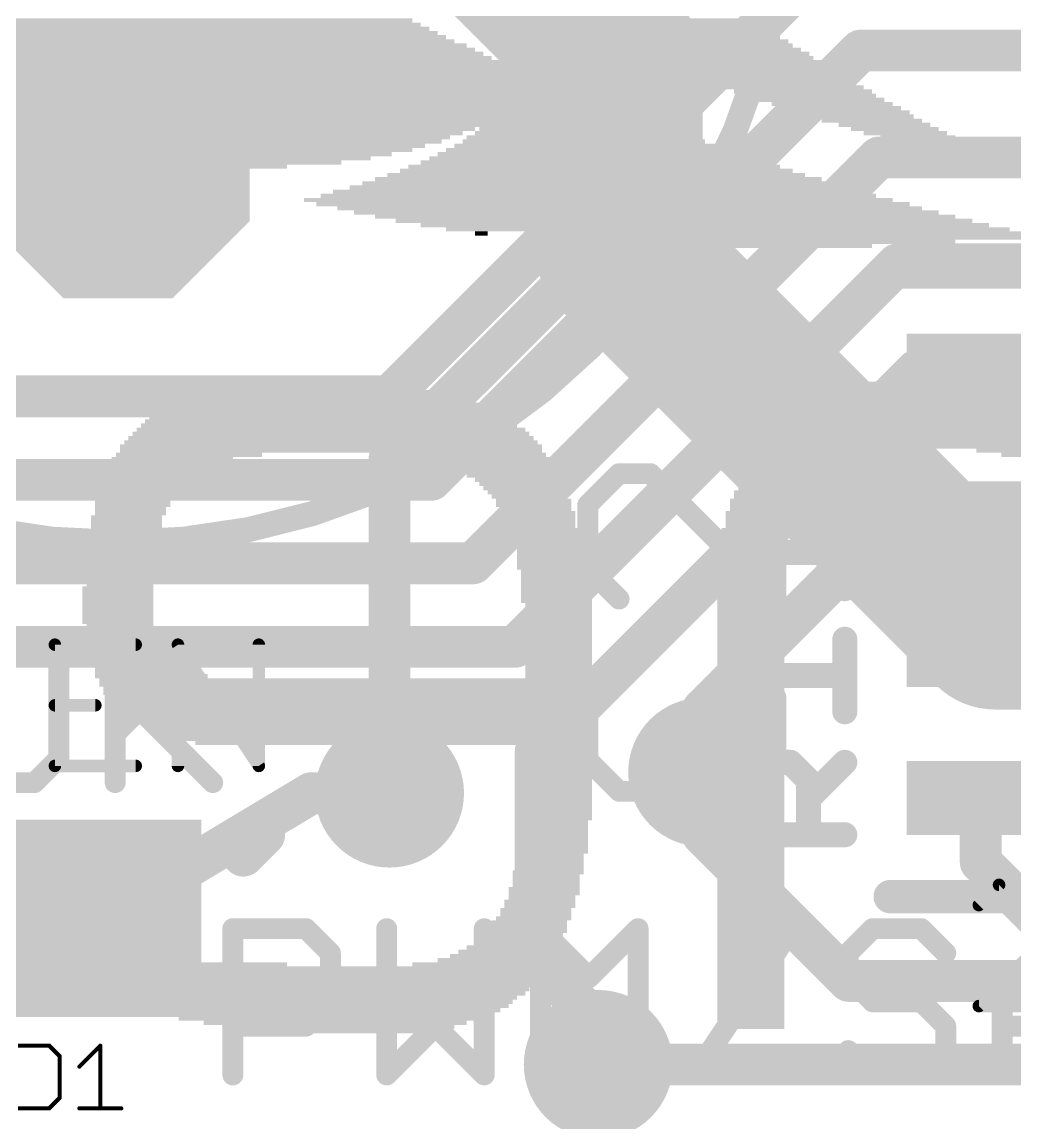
# Model space of a CAD drawing. Extents: x -1.3 to 52.1, y -0.1 to 23.3.
# Drawn here: x 21.9 to 27.93, y 4.72 to 11.42 of the extents above; entities that cross this region are included whole.
import ezdxf

# ---------------------------------------------------------------- set-up
doc = ezdxf.new("R2010")
doc.units = 0
for name, color, linetype in [('1', 12, 'CONTINUOUS'), ('16', 132, 'CONTINUOUS'), ('17', 110, 'CONTINUOUS'), ('18', 110, 'CONTINUOUS'), ('21', 40, 'CONTINUOUS'), ('22', 40, 'CONTINUOUS'), ('25', 253, 'CONTINUOUS'), ('27', 5, 'CONTINUOUS')]:
    doc.layers.add(name, color=color, linetype=linetype)

# ---------------------------------------------------------------- blocks, each defined once
blk = doc.blocks.new('OCTAGONP')
at = {"const_width": 0.5}
blk.add_lwpolyline([(-0.25, -0.1036), (-0.25, 0.1036), (-0.1036, 0.25), (0.1036, 0.25), (0.25, 0.1036), (0.25, -0.1036), (0.1036, -0.25), (-0.1036, -0.25), (-0.25, -0.1036), (-0.25, 0.1036)], dxfattribs=at)
blk = doc.blocks.new('RECT')
blk.add_solid([(-0.5, -0.5), (0.5, -0.5), (-0.5, 0.5), (0.5, 0.5)])
blk = doc.blocks.new('ROUNDV')
at = {"const_width": 0.5}
blk.add_lwpolyline([(0, -0.25, 1), (0, 0.25, 1), (0, -0.25)], format="xyb", dxfattribs=at)

msp = doc.modelspace()

# ---------------------------------------------------------------- linework, layer by layer
at = {"layer": '1', "const_width": 0.254}
for points in [[(26.797, 11.811), (24.13, 9.144)], [(26.995, 11.247), (24.384, 8.636)], [(31.2452, 11.247), (26.995, 11.247)], [(27.107, 10.597), (24.638, 8.128)], [(31.2452, 10.597), (27.107, 10.597)], [(27.219, 9.947), (24.892, 7.62)], [(31.2452, 9.947), (27.219, 9.947)], [(27.335, 9.301), (25.019, 6.985)], [(27.725, 9.301), (27.335, 9.301)], [(21.209, 9.144), (24.13, 9.144)], [(20.955, 8.636), (24.384, 8.636)], [(27.197, 8.401), (26.035, 7.239)], [(27.725, 8.401), (27.197, 8.401)], [(20.574, 8.128), (24.638, 8.128)], [(20.193, 7.62), (24.892, 7.62)], [(28.086, 7.601), (27.725, 7.601)], [(26.035, 7.239), (26.035, 6.858)], [(25.019, 6.985), (25.019, 5.715)], [(23.656, 6.731), (22.386, 5.969)], [(24.13, 6.731), (23.656, 6.731)], [(27.725, 6.701), (27.725, 6.311)], [(27.725, 6.311), (28.956, 5.08)], [(25.019, 5.715), (25.4, 5.334)], [(25.4, 5.334), (25.4, 5.08)]]:
    msp.add_lwpolyline(points, dxfattribs=at)
at = {"layer": '1', "const_width": 0.127}
for points in [[(26.995, 11.3105, 1), (26.995, 11.1835)], [(27.0399, 11.2021, 1), (26.9501, 11.2919)], [(27.107, 10.6605, 1), (27.107, 10.5335)], [(27.1519, 10.5521, 1), (27.0621, 10.6419)], [(27.219, 10.0105, 1), (27.219, 9.8835)], [(27.2639, 9.9021, 1), (27.1741, 9.9919)], [(27.335, 9.3645, 1), (27.335, 9.2375)], [(27.3799, 9.2561, 1), (27.2901, 9.3459)], [(27.725, 9.2375, 1), (27.725, 9.3645)], [(24.0851, 9.1889, 1), (24.1749, 9.0991)], [(24.13, 9.0805, 1), (24.13, 9.2075)], [(24.3391, 8.6809, 1), (24.4289, 8.5911)], [(24.384, 8.5725, 1), (24.384, 8.6995)], [(27.197, 8.4645, 1), (27.197, 8.3375)], [(27.2419, 8.3561, 1), (27.1521, 8.4459)], [(27.725, 8.3375, 1), (27.725, 8.4645)], [(24.5931, 8.1729, 1), (24.6829, 8.0831)], [(24.638, 8.0645, 1), (24.638, 8.1915)], [(24.8471, 7.6649, 1), (24.9369, 7.5751)], [(24.892, 7.5565, 1), (24.892, 7.6835)], [(27.725, 7.6645, 1), (27.725, 7.5375)], [(26.0985, 7.239, 1), (25.9715, 7.239)], [(25.9901, 7.2839, 1), (26.0799, 7.1941)], [(25.0825, 6.985, 1), (24.9555, 6.985)], [(24.9741, 7.0299, 1), (25.0639, 6.9401)], [(25.9715, 6.858, 1), (26.0985, 6.858)], [(23.656, 6.7945, 1), (23.656, 6.6675)], [(23.6887, 6.6765, 1), (23.6233, 6.7855)], [(24.13, 6.6675, 1), (24.13, 6.7945)], [(27.7885, 6.701, 1), (27.6615, 6.701)], [(27.7699, 6.3559, 1), (27.6801, 6.2661)], [(27.6615, 6.311, 1), (27.7885, 6.311)], [(22.3533, 6.0235, 1), (22.4187, 5.9145)], [(25.0639, 5.7599, 1), (24.9741, 5.6701)], [(24.9555, 5.715, 1), (25.0825, 5.715)], [(25.4635, 5.334, 1), (25.3365, 5.334)], [(25.3551, 5.2891, 1), (25.4449, 5.3789)], [(25.3365, 5.08, 1), (25.4635, 5.08)]]:
    msp.add_lwpolyline(points, format="xyb", dxfattribs=at)
at = {"layer": '16'}
for points, const_width in [([(23.368, 13.335), (25.527, 11.176)], 1.016), ([(25.527, 11.176), (25.527, 10.16)], 1.016), ([(25.527, 10.16), (25.527, 10.033)], 1.016), ([(25.527, 10.033), (27.813, 7.747)], 1.016), ([(24.13, 8.763), (25.527, 10.16)], 0.254), ([(24.13, 6.731), (24.13, 8.763)], 0.254), ([(27.813, 7.747), (33.274, 7.747)], 1.016), ([(26.035, 6.477), (26.035, 6.858)], 0.254), ([(23.241, 6.35), (23.368, 6.477)], 0.254), ([(26.924, 5.588), (26.035, 6.477)], 0.254), ([(42.291, 5.588), (26.924, 5.588)], 0.254), ([(25.4, 5.08), (42.799, 5.08)], 0.254)]:
    msp.add_lwpolyline(points, dxfattribs=dict(at, const_width=const_width))
for points, const_width in [([(25.781, 11.176, 1), (25.273, 11.176)], 0.508), ([(25.3474, 10.9964, 1), (25.7066, 11.3556)], 0.508), ([(25.781, 10.16, 1), (25.273, 10.16)], 0.508), ([(25.7066, 10.2126, 1), (25.3474, 9.8534)], 0.508), ([(25.273, 10.16, 1), (25.781, 10.16)], 0.508), ([(25.273, 10.033, 1), (25.781, 10.033)], 0.508), ([(25.5719, 10.1151, 1), (25.4821, 10.2049)], 0.127), ([(24.1935, 8.763, 1), (24.0665, 8.763)], 0.127), ([(24.0851, 8.8079, 1), (24.1749, 8.7181)], 0.127), ([(27.813, 8.001, 1), (27.813, 7.493)], 0.508), ([(27.6334, 7.5674, 1), (27.9926, 7.9266)], 0.508), ([(26.0985, 6.858, 1), (25.9715, 6.858)], 0.127), ([(24.0665, 6.731, 1), (24.1935, 6.731)], 0.127), ([(23.4129, 6.4321, 1), (23.3231, 6.5219)], 0.127), ([(26.0799, 6.5219, 1), (25.9901, 6.4321)], 0.127), ([(25.9715, 6.477, 1), (26.0985, 6.477)], 0.127), ([(23.1961, 6.3949, 1), (23.2859, 6.3051)], 0.127), ([(26.924, 5.6515, 1), (26.924, 5.5245)], 0.127), ([(26.8791, 5.5431, 1), (26.9689, 5.6329)], 0.127), ([(25.4, 5.1435, 1), (25.4, 5.0165)], 0.127)]:
    msp.add_lwpolyline(points, format="xyb", dxfattribs=dict(at, const_width=const_width))
at = {"layer": '21'}
for points, const_width in [([(22.479, 8.255, 1), (22.479, 16.383, 1), (22.479, 8.255)], 0.1524), ([(27.175, 9.9518, 1), (27.175, 9.8502)], 0.1016), ([(21.9938, 7.7067, 1), (21.9489, 7.6618)], 0.0635), ([(21.9714, 7.6525, 1), (21.9714, 7.716)], 0.0635), ([(22.4938, 7.6843, 1), (22.4303, 7.6843)], 0.0635), ([(23.0776, 7.6618, 1), (23.0327, 7.7067)], 0.0635), ([(22.1514, 7.536, 1), (22.0879, 7.536)], 0.0635), ([(22.0972, 7.5135, 1), (22.1421, 7.5584)], 0.0635), ([(22.6328, 7.2618, 1), (22.5879, 7.2169)], 0.0635), ([(22.4396, 7.1135, 1), (22.4845, 7.0686)], 0.0635), ([(22.0879, 6.9428, 1), (22.1514, 6.9428)], 0.0635), ([(22.1421, 6.9203, 1), (22.0972, 6.9652)], 0.0635), ([(21.9489, 6.817, 1), (21.9938, 6.772)], 0.0635), ([(21.9714, 6.7628, 1), (21.9714, 6.8262)], 0.0635), ([(23.0327, 6.772, 1), (23.0776, 6.817)], 0.0635), ([(22.4303, 6.7945, 1), (22.4938, 6.7945)], 0.0635), ([(27.175, 6.1518, 1), (27.175, 6.0502)], 0.1016), ([(23.1775, 5.938, 1), (23.1775, 5.8745)], 0.0635), ([(23.2093, 5.9063, 1), (23.1458, 5.9063)], 0.0635), ([(23.6448, 5.9287, 1), (23.5999, 5.8838)], 0.0635), ([(23.6224, 5.8745, 1), (23.6224, 5.938)], 0.0635), ([(24.1448, 5.9063, 1), (24.0813, 5.9063)], 0.0635), ([(24.7379, 5.9063, 1), (24.6744, 5.9063)], 0.0635), ([(25.0803, 5.9063, 1), (25.0168, 5.9063)], 0.0635), ([(25.071, 5.9287, 1), (25.0261, 5.8838)], 0.0635), ([(25.6735, 5.9063, 1), (25.61, 5.9063)], 0.0635), ([(25.6642, 5.8838, 1), (25.6193, 5.9287)], 0.0635), ([(26.6036, 5.8886, 1), (26.5508, 5.9239)], 0.0635), ([(27.0679, 5.938, 1), (27.0679, 5.8745)], 0.0635), ([(27.0903, 5.8838, 1), (27.0454, 5.9287)], 0.0635), ([(27.3869, 5.9287, 1), (27.342, 5.8838)], 0.0635), ([(27.3645, 5.8745, 1), (27.3645, 5.938)], 0.0635), ([(23.8024, 5.758, 1), (23.7389, 5.758)], 0.0635), ([(23.7482, 5.7355, 1), (23.7931, 5.7804)], 0.0635), ([(26.9513, 5.758, 1), (26.8878, 5.758)], 0.0635), ([(26.8971, 5.7804, 1), (26.942, 5.7355)], 0.0635), ([(27.4903, 5.7355, 1), (27.5352, 5.7804)], 0.0635), ([(25.3227, 5.6321, 1), (25.3676, 5.5872)], 0.0635), ([(25.3227, 5.5872, 1), (25.3676, 5.6321)], 0.0635), ([(26.8878, 5.6097, 1), (26.9513, 5.6097)], 0.0635), ([(26.942, 5.6321, 1), (26.8971, 5.5872)], 0.0635), ([(23.7389, 5.4614, 1), (23.8024, 5.4614)], 0.0635), ([(23.7931, 5.4389, 1), (23.7482, 5.4838)], 0.0635), ([(27.0679, 5.4931, 1), (27.0679, 5.4296)], 0.0635), ([(27.0454, 5.4389, 1), (27.0903, 5.4838)], 0.0635), ([(27.3869, 5.4838, 1), (27.342, 5.4389)], 0.0635), ([(27.3645, 5.4296, 1), (27.3645, 5.4931)], 0.0635), ([(27.8868, 5.4614, 1), (27.8233, 5.4614)], 0.0635), ([(27.8326, 5.4838, 1), (27.8775, 5.4389)], 0.0635), ([(23.1775, 5.3448, 1), (23.1775, 5.2813)], 0.0635), ([(23.5999, 5.3355, 1), (23.6448, 5.2906)], 0.0635), ([(23.6224, 5.2813, 1), (23.6224, 5.3448)], 0.0635), ([(24.4321, 5.3355, 1), (24.3872, 5.2906)], 0.0635), ([(24.4321, 5.2906, 1), (24.3872, 5.3355)], 0.0635), ([(27.5445, 5.3131, 1), (27.481, 5.3131)], 0.0635), ([(27.4903, 5.2906, 1), (27.5352, 5.3355)], 0.0635), ([(27.8551, 5.3448, 1), (27.8551, 5.2813)], 0.0635), ([(26.942, 5.1872, 1), (26.8971, 5.1423)], 0.0635), ([(27.5352, 5.1423, 1), (27.4903, 5.1872)], 0.0635), ([(27.8775, 5.1872, 1), (27.8326, 5.1423)], 0.0635), ([(27.481, 5.1648, 1), (27.5445, 5.1648)], 0.0635), ([(27.8233, 5.1648, 1), (27.8868, 5.1648)], 0.0635), ([(23.1458, 5.0165, 1), (23.2093, 5.0165)], 0.0635), ([(24.0906, 5.039, 1), (24.1355, 4.994)], 0.0635), ([(24.0813, 5.0165, 1), (24.1448, 5.0165)], 0.0635), ([(24.6744, 5.0165, 1), (24.7379, 5.0165)], 0.0635), ([(24.6837, 4.994, 1), (24.7286, 5.039)], 0.0635), ([(25.0168, 5.0165, 1), (25.0803, 5.0165)], 0.0635), ([(25.61, 5.0165, 1), (25.6735, 5.0165)], 0.0635), ([(25.9576, 5.0341, 1), (26.0105, 4.9989)], 0.0635), ([(27.0679, 5.0483, 1), (27.0679, 4.9848)], 0.0635), ([(27.0454, 4.994, 1), (27.0903, 5.039)], 0.0635), ([(27.342, 5.039, 1), (27.3869, 4.994)], 0.0635), ([(27.3645, 4.9848, 1), (27.3645, 5.0483)], 0.0635)]:
    msp.add_lwpolyline(points, format="xyb", dxfattribs=dict(at, const_width=const_width))
for points, const_width in [([(27.175, 9.901), (29.975, 9.901)], 0.2032), ([(21.9714, 7.6843), (21.6748, 7.6843)], 0.127), ([(22.1197, 7.536), (21.9714, 7.6843)], 0.127), ([(22.462, 7.6843), (22.462, 6.7945)], 0.127), ([(22.462, 7.0911), (23.0552, 7.6843)], 0.127), ([(22.1197, 6.9428), (22.1197, 7.536)], 0.127), ([(22.6103, 7.2394), (23.0552, 6.7945)], 0.127), ([(21.9714, 6.7945), (22.1197, 6.9428)], 0.127), ([(21.6748, 6.7945), (21.9714, 6.7945)], 0.127), ([(29.975, 6.101), (27.175, 6.101)], 0.2032), ([(23.1775, 5.0165), (23.1775, 5.9063)], 0.127), ([(23.1775, 5.9063), (23.6224, 5.9063)], 0.127), ([(23.6224, 5.9063), (23.7707, 5.758)], 0.127), ([(24.113, 5.9063), (24.113, 5.0165)], 0.127), ([(24.7062, 5.0165), (24.7062, 5.9063)], 0.127), ([(25.0485, 5.0165), (25.0485, 5.9063)], 0.127), ([(25.0485, 5.9063), (25.3451, 5.6097)], 0.127), ([(25.3451, 5.6097), (25.6417, 5.9063)], 0.127), ([(25.6417, 5.9063), (25.6417, 5.0165)], 0.127), ([(25.9841, 5.0165), (26.5772, 5.9063)], 0.127), ([(27.0679, 5.9063), (26.9196, 5.758)], 0.127), ([(27.3645, 5.9063), (27.0679, 5.9063)], 0.127), ([(27.5127, 5.758), (27.3645, 5.9063)], 0.127), ([(23.7707, 5.758), (23.7707, 5.4614)], 0.127), ([(26.9196, 5.758), (26.9196, 5.6097)], 0.127), ([(26.9196, 5.6097), (27.0679, 5.4614)], 0.127), ([(27.8551, 5.4614), (28.0034, 5.6097)], 0.127), ([(23.7707, 5.4614), (23.6224, 5.3131)], 0.127), ([(27.0679, 5.4614), (27.3645, 5.4614)], 0.127), ([(27.3645, 5.4614), (27.5127, 5.3131)], 0.127), ([(27.8551, 5.1648), (27.8551, 5.4614)], 0.127), ([(23.6224, 5.3131), (23.1775, 5.3131)], 0.127), ([(24.113, 5.0165), (24.4096, 5.3131)], 0.127), ([(24.4096, 5.3131), (24.7062, 5.0165)], 0.127), ([(27.5127, 5.3131), (27.5127, 5.1648)], 0.127), ([(28.4483, 5.3131), (27.8551, 5.3131)], 0.127), ([(27.0679, 5.0165), (26.9196, 5.1648)], 0.127), ([(27.5127, 5.1648), (27.3645, 5.0165)], 0.127), ([(28.0034, 5.0165), (27.8551, 5.1648)], 0.127), ([(27.3645, 5.0165), (27.0679, 5.0165)], 0.127)]:
    msp.add_lwpolyline(points, dxfattribs=dict(at, const_width=const_width))
at = {"layer": '25'}
for points, const_width in [([(25.5262, 8.6738), (25.3355, 8.4831)], 0.127), ([(25.7169, 8.6738), (25.5262, 8.6738)], 0.127), ([(26.4795, 7.9111), (25.7169, 8.6738)], 0.127), ([(26.4795, 8.6738), (26.4795, 7.9111)], 0.127), ([(25.3355, 8.4831), (25.3355, 8.1018)], 0.127), ([(26.8988, 7.974), (26.8988, 8.4147)], 0.1524), ([(26.4582, 7.974), (26.2378, 8.1944)], 0.1524), ([(26.2378, 8.1944), (26.8988, 8.1944)], 0.1524), ([(25.3355, 8.1018), (25.5262, 7.9111)], 0.127), ([(26.8988, 7.2256), (26.8988, 7.6663)], 0.1524), ([(25.5262, 7.5044), (25.3355, 7.3137)], 0.127), ([(26.4795, 7.3137), (26.2888, 7.5044)], 0.127), ([(26.4582, 7.2256), (26.2378, 7.4459)], 0.1524), ([(26.2378, 7.4459), (26.8988, 7.4459)], 0.1524), ([(25.3355, 7.3137), (25.3355, 6.9324)], 0.127), ([(26.4795, 6.9324), (26.4795, 7.3137)], 0.127), ([(25.3355, 6.9324), (25.5262, 6.7417)], 0.127), ([(26.2378, 6.8077), (26.348, 6.9178)], 0.1524), ([(26.2888, 6.7417), (26.4795, 6.9324)], 0.127), ([(26.348, 6.9178), (26.5683, 6.9178)], 0.1524), ([(26.5683, 6.9178), (26.6785, 6.8077)], 0.1524), ([(26.6785, 6.6975), (26.8988, 6.9178)], 0.1524), ([(26.2378, 6.4772), (26.2378, 6.8077)], 0.1524), ([(26.6785, 6.8077), (26.6785, 6.4772)], 0.1524), ([(25.5262, 6.7417), (26.2888, 6.7417)], 0.127), ([(26.8988, 6.4772), (26.2378, 6.4772)], 0.1524), ([(22.0609, 5.1946), (21.8703, 5.1946)], 0.0254), ([(22.1245, 5.1311), (22.0609, 5.1946)], 0.0254), ([(22.2445, 5.0675), (22.3716, 5.1946)], 0.0254), ([(22.3716, 5.1946), (22.3716, 4.8133)], 0.0254), ([(22.1245, 4.8769), (22.1245, 5.1311)], 0.0254), ([(22.0609, 4.8133), (22.1245, 4.8769)], 0.0254), ([(21.8703, 4.8133), (22.0609, 4.8133)], 0.0254), ([(22.2445, 4.8133), (22.4987, 4.8133)], 0.0254)]:
    msp.add_lwpolyline(points, dxfattribs=dict(at, const_width=const_width))
for points, const_width in [([(25.5262, 8.7055, 1), (25.5262, 8.642)], 0.0635), ([(25.5486, 8.6513, 1), (25.5037, 8.6962)], 0.0635), ([(25.7393, 8.6962, 1), (25.6944, 8.6513)], 0.0635), ([(25.7169, 8.642, 1), (25.7169, 8.7055)], 0.0635), ([(26.5113, 8.6738, 1), (26.4478, 8.6738)], 0.0635), ([(25.3673, 8.4831, 1), (25.3038, 8.4831)], 0.0635), ([(25.3131, 8.5055, 1), (25.358, 8.4606)], 0.0635), ([(26.9369, 8.4147, 1), (26.8607, 8.4147)], 0.0762), ([(26.2648, 8.2213, 1), (26.2109, 8.1674)], 0.0762), ([(26.2378, 8.2325, 1), (26.2378, 8.1563)], 0.0762), ([(26.8988, 8.1563, 1), (26.8988, 8.2325)], 0.0762), ([(25.3038, 8.1018, 1), (25.3673, 8.1018)], 0.0635), ([(25.358, 8.1242, 1), (25.3131, 8.0793)], 0.0635), ([(26.4312, 7.9471, 1), (26.4851, 8.001)], 0.0762), ([(26.8607, 7.974, 1), (26.9369, 7.974)], 0.0762), ([(25.5037, 7.8886, 1), (25.5486, 7.9336)], 0.0635), ([(26.4478, 7.9111, 1), (26.5113, 7.9111)], 0.0635), ([(26.457, 7.8886, 1), (26.502, 7.9336)], 0.0635), ([(26.9369, 7.6663, 1), (26.8607, 7.6663)], 0.0762), ([(25.5486, 7.4819, 1), (25.5037, 7.5268)], 0.0635), ([(26.3113, 7.5268, 1), (26.2664, 7.4819)], 0.0635), ([(26.2648, 7.4729, 1), (26.2109, 7.419)], 0.0762), ([(26.2378, 7.484, 1), (26.2378, 7.4078)], 0.0762), ([(26.8988, 7.4078, 1), (26.8988, 7.484)], 0.0762), ([(25.3673, 7.3137, 1), (25.3038, 7.3137)], 0.0635), ([(25.3131, 7.3361, 1), (25.358, 7.2912)], 0.0635), ([(26.5113, 7.3137, 1), (26.4478, 7.3137)], 0.0635), ([(26.457, 7.2912, 1), (26.502, 7.3361)], 0.0635), ([(26.4312, 7.1987, 1), (26.4851, 7.2526)], 0.0762), ([(26.8607, 7.2256, 1), (26.9369, 7.2256)], 0.0762), ([(25.3038, 6.9324, 1), (25.3673, 6.9324)], 0.0635), ([(25.358, 6.9548, 1), (25.3131, 6.9099)], 0.0635), ([(26.348, 6.9559, 1), (26.348, 6.8797)], 0.0762), ([(26.3749, 6.8909, 1), (26.3211, 6.9448)], 0.0762), ([(26.4478, 6.9324, 1), (26.5113, 6.9324)], 0.0635), ([(26.502, 6.9099, 1), (26.457, 6.9548)], 0.0635), ([(26.5953, 6.9448, 1), (26.5414, 6.8909)], 0.0762), ([(26.5683, 6.8797, 1), (26.5683, 6.9559)], 0.0762), ([(26.9257, 6.8909, 1), (26.8719, 6.9448)], 0.0762), ([(26.2759, 6.8077, 1), (26.1997, 6.8077)], 0.0762), ([(26.2109, 6.8346, 1), (26.2648, 6.7807)], 0.0762), ([(26.7166, 6.8077, 1), (26.6404, 6.8077)], 0.0762), ([(26.6515, 6.7807, 1), (26.7054, 6.8346)], 0.0762), ([(25.5262, 6.7735, 1), (25.5262, 6.71)], 0.0635), ([(25.5037, 6.7193, 1), (25.5486, 6.7642)], 0.0635), ([(26.2664, 6.7642, 1), (26.3113, 6.7193)], 0.0635), ([(26.2888, 6.71, 1), (26.2888, 6.7735)], 0.0635), ([(26.6515, 6.7245, 1), (26.7054, 6.6706)], 0.0762), ([(26.2378, 6.5153, 1), (26.2378, 6.4391)], 0.0762), ([(26.1997, 6.4772, 1), (26.2759, 6.4772)], 0.0762), ([(26.6404, 6.4772, 1), (26.7166, 6.4772)], 0.0762), ([(26.8988, 6.4391, 1), (26.8988, 6.5153)], 0.0762), ([(22.0654, 5.1991, 1), (22.0565, 5.1901)], 0.0127), ([(22.0609, 5.1883, 1), (22.0609, 5.201)], 0.0127), ([(22.3779, 5.1946, 1), (22.3652, 5.1946)], 0.0127), ([(22.3761, 5.1901, 1), (22.3671, 5.1991)], 0.0127), ([(22.1308, 5.1311, 1), (22.1181, 5.1311)], 0.0127), ([(22.12, 5.1266, 1), (22.129, 5.1356)], 0.0127), ([(22.24, 5.072, 1), (22.249, 5.063)], 0.0127), ([(22.129, 4.8724, 1), (22.12, 4.8813)], 0.0127), ([(22.0565, 4.8178, 1), (22.0654, 4.8088)], 0.0127), ([(22.0609, 4.8069, 1), (22.0609, 4.8197)], 0.0127), ([(22.1181, 4.8769, 1), (22.1308, 4.8769)], 0.0127), ([(22.2445, 4.8197, 1), (22.2445, 4.8069)], 0.0127), ([(22.4987, 4.8069, 1), (22.4987, 4.8197)], 0.0127), ([(22.3652, 4.8133, 1), (22.3779, 4.8133)], 0.0127)]:
    msp.add_lwpolyline(points, format="xyb", dxfattribs=dict(at, const_width=const_width))
at = {"layer": '27', "const_width": 0.0381}
for points in [[(22.0953, 7.6524, 1), (22.0953, 7.6143)], [(22.1144, 7.6333, 1), (22.0763, 7.6333)], [(22.5868, 7.6143, 1), (22.5868, 7.6524)], [(22.8628, 7.6333, 1), (22.8247, 7.6333)], [(22.8596, 7.6439, 1), (22.8279, 7.6228)], [(23.3543, 7.6333, 1), (23.3162, 7.6333)], [(22.0953, 7.2838, 1), (22.0953, 7.2457)], [(22.3411, 7.2457, 1), (22.3411, 7.2838)], [(22.0953, 6.9152, 1), (22.0953, 6.8771)], [(22.0763, 6.8961, 1), (22.1144, 6.8961)], [(22.5868, 6.8771, 1), (22.5868, 6.9152)], [(22.8247, 6.8961, 1), (22.8628, 6.8961)], [(23.3162, 6.8961, 1), (23.3543, 6.8961)], [(23.3194, 6.8855, 1), (23.3511, 6.9067)], [(27.8367, 6.1916, 1), (27.8367, 6.1535)], [(27.8502, 6.1591, 1), (27.8233, 6.186)], [(27.7004, 6.0631, 1), (27.7273, 6.0362)], [(27.7004, 5.4488, 1), (27.7273, 5.4218)], [(27.7139, 5.4544, 1), (27.7139, 5.4163)]]:
    msp.add_lwpolyline(points, format="xyb", dxfattribs=at)
at = {"layer": '27', "const_width": 0.0762}
for points in [[(22.5868, 7.6333), (22.0953, 7.6333)], [(22.0953, 7.6333), (22.0953, 6.8961)], [(22.8438, 6.8961), (22.8438, 7.6333)], [(22.8438, 7.6333), (23.3352, 6.8961)], [(23.3352, 6.8961), (23.3352, 7.6333)], [(22.0953, 7.2647), (22.3411, 7.2647)], [(22.0953, 6.8961), (22.5868, 6.8961)], [(27.8367, 6.1725), (27.7139, 6.0497)], [(28.0825, 6.1725), (27.8367, 6.1725)], [(27.7139, 5.4353), (28.2053, 5.9268)], [(28.2053, 5.4353), (27.7139, 5.4353)]]:
    msp.add_lwpolyline(points, dxfattribs=at)

# ---------------------------------------------------------------- block references
at = {"layer": '1', "rotation": 90}
for p, xscale, yscale in [((27.725, 9.301), 0.45, 0.9), ((27.725, 8.401), 0.45, 0.9), ((27.725, 7.601), 0.45, 0.9), ((27.725, 6.701), 0.45, 0.9), ((22.386, 5.969), 1.2, 1.2)]:
    msp.add_blockref('RECT', p, dxfattribs=dict(at, xscale=xscale, yscale=yscale))
at = {"layer": '17', "xscale": 1.6002, "yscale": 1.6002, "rotation": 270}
msp.add_blockref('OCTAGONP', (22.479, 10.541), dxfattribs=at)
msp.add_blockref('OCTAGONP', (22.479, 10.541), dxfattribs=at)
at = {"layer": '18', "xscale": 0.9064, "yscale": 0.9064}
for p in [(26.035, 6.858), (26.035, 6.858), (24.13, 6.731), (24.13, 6.731), (25.4, 5.08), (25.4, 5.08)]:
    msp.add_blockref('ROUNDV', p, dxfattribs=at)
at = {"layer": '22', "yscale": 0.0254, "rotation": 180}
for p, xscale in [((22.6568, 11.43), 3.2258), ((22.6949, 11.4046), 3.2512), ((22.7457, 11.3792), 3.2512), ((25.4889, 11.43), 0.762), ((25.5143, 11.4046), 0.7112), ((25.5397, 11.3792), 0.6604), ((26.1239, 11.43), 0.4572), ((26.1366, 11.4046), 0.4826), ((26.162, 11.3792), 0.5334), ((22.7965, 11.3538), 3.2512), ((22.8473, 11.3284), 3.2512), ((25.8826, 11.3538), 1.1938), ((25.9207, 11.3284), 1.1684), ((22.8854, 11.303), 3.2766), ((22.9489, 11.2776), 3.302), ((22.9997, 11.2522), 3.302), ((25.9842, 11.303), 1.143), ((26.0223, 11.2776), 1.1176), ((26.0858, 11.2522), 1.0922), ((23.0505, 11.2268), 3.302), ((23.0886, 11.2014), 3.3274), ((23.1521, 11.176), 3.3528), ((26.1366, 11.2268), 1.0922), ((26.1874, 11.2014), 1.0414), ((26.2509, 11.176), 1.016), ((23.2029, 11.1506), 3.3528), ((23.2537, 11.1252), 3.3528), ((26.289, 11.1506), 0.9906), ((26.3525, 11.1252), 0.9652), ((23.3172, 11.0998), 3.3782), ((23.368, 11.0744), 3.3782), ((23.4188, 11.049), 3.3782), ((26.416, 11.0998), 0.9398), ((26.4541, 11.0744), 0.9144), ((26.5176, 11.049), 0.889), ((23.4823, 11.0236), 3.4036), ((23.5331, 10.9982), 3.4036), ((23.5966, 10.9728), 3.429), ((26.5811, 11.0236), 0.8636), ((26.6446, 10.9982), 0.8382), ((26.6954, 10.9728), 0.7874), ((23.6474, 10.9474), 3.429), ((23.7109, 10.922), 3.4544), ((26.7589, 10.9474), 0.762), ((26.8224, 10.922), 0.7366), ((23.7617, 10.8966), 3.4544), ((23.8252, 10.8712), 3.4798), ((22.6314, 10.8458), 0.9398), ((24.4475, 10.8458), 2.3876), ((26.8859, 10.8966), 0.7112), ((26.9494, 10.8712), 0.6858), ((27.0002, 10.8458), 0.635), ((22.5552, 10.8204), 0.6858), ((22.4409, 10.795), 0.3556), ((23.8125, 10.7696), 1.6764), ((24.4221, 10.795), 2.6924), ((24.4221, 10.8204), 2.54), ((25.2603, 10.7696), 1.1684), ((27.0637, 10.8204), 0.6096), ((27.1399, 10.795), 0.5588), ((27.2034, 10.7696), 0.5334), ((23.6347, 10.7188), 1.7272), ((23.7236, 10.7442), 1.7018), ((25.2857, 10.7188), 1.3716), ((25.273, 10.7442), 1.2446), ((27.2669, 10.7442), 0.508), ((27.3431, 10.7188), 0.4572), ((23.4569, 10.668), 1.778), ((23.5458, 10.6934), 1.8034), ((23.4569, 10.6426), 1.6256), ((25.3365, 10.6426), 1.7272), ((25.3238, 10.668), 1.6002), ((25.3111, 10.6934), 1.4732), ((27.4066, 10.6934), 0.4318), ((27.4828, 10.668), 0.381), ((27.559, 10.6426), 0.3302), ((23.4188, 10.6172), 1.4478), ((23.3934, 10.5918), 1.2446), ((25.3619, 10.5918), 1.9812), ((25.3492, 10.6172), 1.8542), ((27.6225, 10.6172), 0.3048), ((27.6987, 10.5918), 0.254), ((23.3426, 10.5664), 0.9906), ((23.3172, 10.541), 0.381), ((25.3873, 10.5156), 2.3876), ((25.3746, 10.541), 2.2606), ((25.3746, 10.5664), 2.1082), ((27.7749, 10.5664), 0.2032), ((27.8511, 10.541), 0.1524), ((27.9273, 10.5156), 0.1016), ((25.4, 10.4394), 2.8702), ((25.4, 10.4648), 2.7178), ((25.3873, 10.4902), 2.54), ((25.4, 10.3886), 3.2258), ((25.4, 10.414), 3.0226), ((24.7396, 10.3378), 2.2606), ((24.7269, 10.3124), 2.0828), ((25.4, 10.3632), 3.3782), ((26.5938, 10.3124), 1.397), ((26.5684, 10.3378), 1.2446), ((24.7396, 10.287), 1.8542), ((24.7396, 10.2616), 1.651), ((24.7396, 10.2362), 1.397), ((26.6319, 10.2362), 1.8796), ((26.6192, 10.2616), 1.7018), ((26.5938, 10.287), 1.5494), ((24.7396, 10.2108), 1.143), ((24.7396, 10.1854), 0.8382), ((26.67, 10.1854), 2.2098), ((26.6573, 10.2108), 2.032), ((24.7269, 10.16), 0.508), ((24.6888, 10.1346), 0.0762), ((26.6573, 10.1092), 2.6416), ((26.7081, 10.1346), 2.5908), ((26.6954, 10.16), 2.413), ((26.416, 10.0838), 2.3114), ((26.2763, 10.0584), 1.5748), ((27.3304, 9.2456), 0.3302), ((23.749, 9.1694), 1.3462), ((23.7363, 9.1948), 1.016), ((27.3812, 9.1694), 1.0414), ((27.3685, 9.1948), 0.8636), ((27.3431, 9.2202), 0.6604), ((23.7617, 9.1186), 1.7272), ((23.749, 9.144), 1.5494), ((27.3939, 9.1186), 1.3208), ((27.3812, 9.144), 1.1938), ((23.7617, 9.0424), 2.0828), ((23.7617, 9.0678), 1.9812), ((23.7617, 9.0932), 1.8796), ((27.4193, 9.0424), 1.6256), ((27.4193, 9.0678), 1.524), ((27.3939, 9.0932), 1.4224), ((23.7617, 8.9662), 2.286), ((23.7617, 8.9916), 2.2352), ((23.7617, 9.017), 2.1844), ((27.4574, 8.9662), 1.8542), ((27.4447, 8.9916), 1.778), ((27.432, 9.017), 1.7018), ((23.7744, 8.9154), 2.413), ((23.7744, 8.9408), 2.3622), ((27.4828, 8.9154), 2.0066), ((27.4701, 8.9408), 1.9304), ((23.7744, 8.8392), 2.5654), ((23.7744, 8.8646), 2.5146), ((23.7744, 8.89), 2.4638), ((27.5082, 8.8392), 2.2098), ((27.5082, 8.8646), 2.159), ((27.4955, 8.89), 2.0828), ((22.8092, 8.763), 0.7366), ((22.9108, 8.7884), 0.889), ((23.7744, 8.8138), 2.5654), ((24.6126, 8.7884), 0.9398), ((24.7269, 8.763), 0.762), ((26.6827, 8.7884), 0.6604), ((26.6573, 8.763), 0.6096), ((26.7335, 8.8138), 0.7112), ((28.1813, 8.8138), 0.9652), ((28.2829, 8.7884), 0.8636), ((22.7203, 8.7122), 0.6096), ((22.7584, 8.7376), 0.635), ((24.7777, 8.7376), 0.6604), ((24.8285, 8.7122), 0.6096), ((26.5811, 8.7122), 0.5588), ((26.6192, 8.7376), 0.5842), ((22.6568, 8.6614), 0.5334), ((22.6441, 8.636), 0.508), ((22.6949, 8.6868), 0.5588), ((24.8666, 8.6868), 0.5842), ((24.8793, 8.6614), 0.5588), ((24.9174, 8.636), 0.5334), ((26.5303, 8.6614), 0.508), ((26.5176, 8.636), 0.4826), ((26.5684, 8.6868), 0.5334), ((22.606, 8.5852), 0.4826), ((22.5933, 8.5598), 0.4572), ((22.6314, 8.6106), 0.4826), ((24.9301, 8.6106), 0.508), ((24.9428, 8.5852), 0.4826), ((24.9682, 8.5598), 0.4826), ((26.4668, 8.5598), 0.4826), ((26.4922, 8.6106), 0.4826), ((26.4795, 8.5852), 0.4572), ((22.5679, 8.509), 0.4572), ((22.5933, 8.5344), 0.4572), ((24.9809, 8.5344), 0.4572), ((25.0063, 8.509), 0.4572), ((26.4287, 8.509), 0.4572), ((26.4541, 8.5344), 0.4572), ((22.5679, 8.4836), 0.4572), ((22.5552, 8.4582), 0.4318), ((22.5552, 8.4328), 0.4318), ((25.0063, 8.4836), 0.4572), ((25.019, 8.4582), 0.4318), ((25.0317, 8.4328), 0.4572), ((26.4033, 8.4328), 0.4572), ((26.4287, 8.4836), 0.4572), ((26.416, 8.4582), 0.4318), ((22.5298, 8.4074), 0.4318), ((22.5298, 8.382), 0.4318), ((25.0444, 8.4074), 0.4318), ((25.0444, 8.382), 0.4318), ((26.3906, 8.4074), 0.4318), ((26.3906, 8.382), 0.4318), ((22.5298, 8.3566), 0.4318), ((22.5171, 8.3312), 0.4064), ((22.5171, 8.3058), 0.4064), ((25.0571, 8.3566), 0.4064), ((25.0698, 8.3312), 0.4318), ((25.0698, 8.3058), 0.4318), ((26.3652, 8.3312), 0.4318), ((26.3652, 8.3058), 0.4318), ((26.3779, 8.3566), 0.4064), ((22.5044, 8.255), 0.4318), ((22.5044, 8.2296), 0.4318), ((22.5171, 8.2804), 0.4064), ((25.0825, 8.2804), 0.4064), ((25.0825, 8.255), 0.4064), ((25.0952, 8.2296), 0.4318), ((26.3398, 8.2296), 0.4318), ((26.3525, 8.2804), 0.4064), ((26.3525, 8.255), 0.4064), ((22.5044, 8.2042), 0.4318), ((22.4917, 8.1788), 0.4064), ((25.1079, 8.2042), 0.4064), ((25.1079, 8.1788), 0.4064), ((26.3398, 8.2042), 0.4318), ((26.3398, 8.1788), 0.4318), ((22.4917, 8.1534), 0.4064), ((22.4917, 8.128), 0.4064), ((22.4917, 8.1026), 0.4064), ((25.1079, 8.1534), 0.4064), ((25.1079, 8.128), 0.4064), ((25.1206, 8.1026), 0.4318), ((26.3398, 8.1534), 0.4318), ((26.3271, 8.128), 0.4064), ((26.3271, 8.1026), 0.4064), ((22.4917, 8.0772), 0.4064), ((22.4917, 8.0518), 0.4064), ((22.4917, 8.0264), 0.4064), ((25.1333, 8.0772), 0.4064), ((25.1333, 8.0518), 0.4064), ((25.1333, 8.0264), 0.4064), ((26.3271, 8.0772), 0.4064), ((26.3271, 8.0518), 0.4064), ((26.3271, 8.0264), 0.4064), ((22.479, 7.9756), 0.4318), ((22.4917, 8.001), 0.4064), ((25.1333, 8.001), 0.4064), ((25.1333, 7.9756), 0.4064), ((26.3271, 8.001), 0.4064), ((26.3271, 7.9756), 0.4064), ((22.479, 7.9502), 0.4318), ((22.479, 7.9248), 0.4318), ((22.479, 7.8994), 0.4318), ((25.1333, 7.9502), 0.4064), ((25.1333, 7.9248), 0.4064), ((25.146, 7.8994), 0.4318), ((26.3271, 7.9502), 0.4064), ((26.3271, 7.9248), 0.4064), ((26.3271, 7.8994), 0.4064), ((22.479, 7.874), 0.4318), ((22.479, 7.8486), 0.4318), ((22.479, 7.8232), 0.4318), ((25.1587, 7.874), 0.4064), ((25.1587, 7.8486), 0.4064), ((25.1587, 7.8232), 0.4064), ((26.3271, 7.874), 0.4064), ((26.3271, 7.8486), 0.4064), ((26.3271, 7.8232), 0.4064), ((22.479, 7.7978), 0.4318), ((22.479, 7.7724), 0.4318), ((25.1587, 7.7978), 0.4064), ((25.1587, 7.7724), 0.4064), ((26.3271, 7.7978), 0.4064), ((26.3271, 7.7724), 0.4064), ((22.4917, 7.747), 0.4064), ((22.4917, 7.7216), 0.4064), ((22.4917, 7.6962), 0.4064), ((25.1587, 7.747), 0.4064), ((25.1587, 7.7216), 0.4064), ((25.1587, 7.6962), 0.4064), ((26.3271, 7.747), 0.4064), ((26.3271, 7.7216), 0.4064), ((26.3271, 7.6962), 0.4064), ((22.5044, 7.6708), 0.4318), ((22.5044, 7.6454), 0.4318), ((25.1587, 7.6708), 0.4064), ((25.1587, 7.6454), 0.4064), ((26.3271, 7.6708), 0.4064), ((26.3271, 7.6454), 0.4064), ((22.5171, 7.62), 0.4572), ((22.5171, 7.5946), 0.4572), ((22.5425, 7.5692), 0.4572), ((25.1587, 7.62), 0.4064), ((25.1587, 7.5946), 0.4064), ((25.1587, 7.5692), 0.4064), ((26.3271, 7.62), 0.4064), ((26.3271, 7.5946), 0.4064), ((26.3271, 7.5692), 0.4064), ((22.5552, 7.5438), 0.4826), ((22.5679, 7.5184), 0.508), ((22.606, 7.493), 0.5334), ((25.1587, 7.5438), 0.4064), ((25.1587, 7.5184), 0.4064), ((25.1714, 7.493), 0.4318), ((26.3271, 7.5438), 0.4064), ((26.3271, 7.5184), 0.4064), ((26.3271, 7.493), 0.4064), ((22.6314, 7.4676), 0.5842), ((22.6822, 7.4422), 0.6858), ((25.1714, 7.4676), 0.4318), ((25.1714, 7.4422), 0.4318), ((26.3271, 7.4676), 0.4064), ((26.3271, 7.4422), 0.4064), ((23.876, 7.4168), 3.0226), ((23.876, 7.3914), 3.0226), ((23.8887, 7.366), 2.9972), ((26.3271, 7.4168), 0.4064), ((26.3271, 7.3914), 0.4064), ((26.3271, 7.366), 0.4064), ((23.8887, 7.3406), 2.9972), ((23.9014, 7.3152), 2.9718), ((23.9141, 7.2898), 2.9464), ((26.3271, 7.3406), 0.4064), ((26.3271, 7.3152), 0.4064), ((26.3271, 7.2898), 0.4064), ((23.9268, 7.2644), 2.921), ((23.9395, 7.239), 2.8956), ((26.3271, 7.2644), 0.4064), ((26.3271, 7.239), 0.4064), ((23.9522, 7.2136), 2.8702), ((23.9649, 7.1882), 2.8448), ((23.9903, 7.1628), 2.794), ((26.3271, 7.2136), 0.4064), ((26.3271, 7.1882), 0.4064), ((26.3271, 7.1628), 0.4064), ((24.0157, 7.1374), 2.7432), ((24.0411, 7.112), 2.6924), ((24.0665, 7.0866), 2.6416), ((26.3271, 7.1374), 0.4064), ((26.3271, 7.112), 0.4064), ((26.3271, 7.0866), 0.4064), ((24.1173, 7.0612), 2.54), ((24.1681, 7.0358), 2.4384), ((26.3271, 7.0612), 0.4064), ((26.3271, 7.0358), 0.4064), ((25.1714, 7.0104), 0.4318), ((25.1587, 6.985), 0.4064), ((25.1587, 6.9596), 0.4064), ((26.3271, 7.0104), 0.4064), ((26.3271, 6.985), 0.4064), ((26.3271, 6.9596), 0.4064), ((25.1587, 6.9342), 0.4064), ((25.1587, 6.9088), 0.4064), ((26.3271, 6.9342), 0.4064), ((26.3271, 6.9088), 0.4064), ((25.1587, 6.8834), 0.4064), ((25.1587, 6.858), 0.4064), ((25.1587, 6.8326), 0.4064), ((26.3271, 6.8834), 0.4064), ((26.3271, 6.858), 0.4064), ((26.3271, 6.8326), 0.4064), ((25.1587, 6.8072), 0.4064), ((25.1587, 6.7818), 0.4064), ((25.1587, 6.7564), 0.4064), ((26.3271, 6.8072), 0.4064), ((26.3271, 6.7818), 0.4064), ((26.3271, 6.7564), 0.4064), ((25.1587, 6.731), 0.4064), ((25.1587, 6.7056), 0.4064), ((26.3271, 6.731), 0.4064), ((26.3271, 6.7056), 0.4064), ((25.1587, 6.6802), 0.4064), ((25.1587, 6.6548), 0.4064), ((25.1587, 6.6294), 0.4064), ((26.3271, 6.6802), 0.4064), ((26.3271, 6.6548), 0.4064), ((26.3271, 6.6294), 0.4064), ((25.1333, 6.5532), 0.4064), ((25.1587, 6.604), 0.4064), ((25.1587, 6.5786), 0.4064), ((26.3271, 6.604), 0.4064), ((26.3271, 6.5786), 0.4064), ((26.3271, 6.5532), 0.4064), ((25.1333, 6.5278), 0.4064), ((25.1333, 6.5024), 0.4064), ((26.3271, 6.5278), 0.4064), ((26.3271, 6.5024), 0.4064), ((25.1333, 6.477), 0.4064), ((25.1333, 6.4516), 0.4064), ((25.1333, 6.4262), 0.4064), ((26.3271, 6.477), 0.4064), ((26.3271, 6.4516), 0.4064), ((26.3271, 6.4262), 0.4064), ((25.1079, 6.35), 0.4064), ((25.1333, 6.4008), 0.4064), ((25.1333, 6.3754), 0.4064), ((26.3271, 6.4008), 0.4064), ((26.3271, 6.3754), 0.4064), ((26.3271, 6.35), 0.4064), ((25.1079, 6.3246), 0.4064), ((25.1079, 6.2992), 0.4064), ((26.3271, 6.3246), 0.4064), ((26.3271, 6.2992), 0.4064), ((25.0952, 6.2484), 0.4318), ((25.0825, 6.223), 0.4064), ((25.1079, 6.2738), 0.4064), ((26.3271, 6.2738), 0.4064), ((26.3271, 6.2484), 0.4064), ((26.3271, 6.223), 0.4064), ((25.0825, 6.1976), 0.4064), ((25.0825, 6.1722), 0.4064), ((26.3271, 6.1976), 0.4064), ((26.3271, 6.1722), 0.4064), ((25.0698, 6.1468), 0.4318), ((25.0698, 6.1214), 0.4318), ((25.0571, 6.096), 0.4064), ((26.3271, 6.1468), 0.4064), ((26.3271, 6.1214), 0.4064), ((26.3271, 6.096), 0.4064), ((25.019, 6.0198), 0.4318), ((25.0444, 6.0706), 0.4318), ((25.0444, 6.0452), 0.4318), ((26.3271, 6.0706), 0.4064), ((26.3271, 6.0452), 0.4064), ((26.3271, 6.0198), 0.4064), ((25.0063, 5.969), 0.4572), ((25.019, 5.9944), 0.4318), ((26.3271, 5.9944), 0.4064), ((26.3271, 5.969), 0.4064), ((24.9682, 5.8928), 0.4826), ((24.9809, 5.9436), 0.4572), ((24.9809, 5.9182), 0.4572), ((26.3271, 5.9436), 0.4064), ((26.3271, 5.9182), 0.4064), ((26.3271, 5.8928), 0.4064), ((24.9047, 5.8166), 0.508), ((24.9301, 5.842), 0.508), ((24.9428, 5.8674), 0.4826), ((26.3271, 5.8674), 0.4064), ((26.3271, 5.842), 0.4064), ((26.3271, 5.8166), 0.4064), ((22.3901, 5.7658), 0.1016), ((24.8412, 5.7658), 0.5842), ((24.8793, 5.7912), 0.5588), ((26.3271, 5.7912), 0.4064), ((26.3271, 5.7658), 0.4064), ((22.5044, 5.7404), 0.3302), ((22.6441, 5.715), 0.6096), ((22.9235, 5.6896), 1.1684), ((24.6888, 5.6896), 0.8382), ((24.765, 5.715), 0.6858), ((24.8158, 5.7404), 0.635), ((26.3271, 5.7404), 0.4064), ((26.3271, 5.715), 0.4064), ((26.3271, 5.6896), 0.4064), ((23.7109, 5.6642), 2.7432), ((23.6982, 5.6388), 2.7178), ((23.6855, 5.6134), 2.6924), ((26.3271, 5.6642), 0.4064), ((26.3271, 5.6388), 0.4064), ((26.3271, 5.6134), 0.4064), ((23.6855, 5.588), 2.6924), ((23.6728, 5.5626), 2.667), ((26.3271, 5.588), 0.4064), ((26.3271, 5.5626), 0.4064), ((23.6601, 5.5372), 2.6416), ((23.6474, 5.5118), 2.6162), ((23.622, 5.4864), 2.5654), ((26.3271, 5.5372), 0.4064), ((26.3271, 5.5118), 0.4064), ((26.3271, 5.4864), 0.4064), ((23.6347, 5.461), 2.4892), ((23.6728, 5.4356), 2.3622), ((26.3271, 5.461), 0.4064), ((26.3271, 5.4356), 0.4064), ((23.6982, 5.4102), 2.2098), ((23.7236, 5.3848), 2.0574), ((23.7617, 5.3594), 1.8288), ((26.3271, 5.4102), 0.4064), ((26.3271, 5.3848), 0.4064), ((26.3271, 5.3594), 0.4064), ((23.7998, 5.334), 1.6002), ((23.8506, 5.3086), 1.3462), ((23.9268, 5.2832), 0.889), ((26.3271, 5.334), 0.4064), ((26.3271, 5.3086), 0.4064)]:
    msp.add_blockref('RECT', p, dxfattribs=dict(at, xscale=xscale))

doc.saveas('drawing.dxf')
